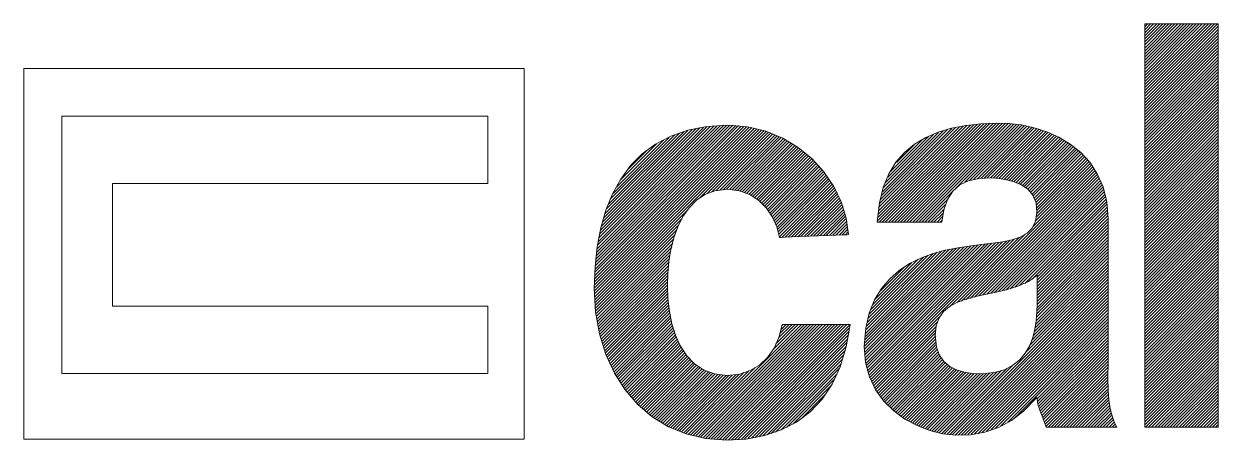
# Model space of a CAD drawing. Header units: millimetres. Extents: x 204 to 313, y 170 to 193.
# Drawn here: x 204 to 259.5, y 174 to 193.4 of the extents above; entities that cross this region are included whole.
import ezdxf

# ---------------------------------------------------------------- set-up
doc = ezdxf.new("R2010")
doc.units = ezdxf.units.MM
doc.linetypes.add('HIDDEN2', pattern=[4.7625, 3.175, -1.5875])
doc.layers.get('0').update_dxf_attribs({"color": 117, "linetype": 'HIDDEN2', "lineweight": 0})
doc.layers.add('1', color=117, linetype='HIDDEN2', lineweight=0)
doc.layers.add('Livello 2', color=7, linetype='Continuous', lineweight=0)

msp = doc.modelspace()

# ---------------------------------------------------------------- linework, layer by layer
at = {"color": 0, "linetype": 'Continuous'}
for p, q in [((203.966, 191.301), (203.966, 174.05)), ((203.966, 191.301), (227.224, 191.301)), ((227.224, 174.05), (227.224, 191.301)), ((205.737, 189.086), (225.542, 189.086)), ((205.737, 177.108), (205.737, 189.086)), ((225.542, 189.086), (225.542, 185.956)), ((225.542, 185.956), (208.085, 185.956)), ((208.085, 185.956), (208.085, 180.238)), ((208.085, 180.238), (225.542, 180.238)), ((225.542, 180.238), (225.542, 177.108)), ((225.542, 177.108), (205.737, 177.108)), ((203.966, 174.05), (227.224, 174.05))]:
    msp.add_line(p, q, dxfattribs=at)
at = {"layer": '1', "color": 0, "linetype": 'Continuous', "lineweight": 0}
for p, q in [((256.087, 193.242), (256.22, 193.375)), ((256.087, 193.1), (256.361, 193.375)), ((256.087, 192.959), (256.503, 193.375)), ((256.087, 192.817), (256.644, 193.375)), ((256.087, 192.676), (256.785, 193.375)), ((256.087, 192.534), (256.927, 193.375)), ((256.087, 192.393), (257.068, 193.375)), ((256.087, 192.252), (257.21, 193.375)), ((256.087, 192.11), (257.351, 193.375)), ((256.087, 191.969), (257.493, 193.375)), ((256.087, 191.827), (257.634, 193.375)), ((256.087, 191.686), (257.775, 193.375)), ((256.087, 191.545), (257.917, 193.375)), ((256.087, 191.403), (258.058, 193.375)), ((256.087, 191.262), (258.2, 193.375)), ((256.087, 191.12), (258.341, 193.375)), ((256.087, 190.979), (258.483, 193.375)), ((256.087, 190.837), (258.624, 193.375)), ((256.087, 190.696), (258.765, 193.375)), ((256.087, 190.555), (258.907, 193.375)), ((256.087, 190.413), (259.048, 193.375)), ((256.087, 190.272), (259.19, 193.375)), ((256.087, 190.13), (259.331, 193.375)), ((256.087, 189.989), (259.472, 193.375)), ((256.087, 189.847), (259.501, 193.262)), ((256.087, 189.706), (259.501, 193.12)), ((256.087, 189.565), (259.501, 192.979)), ((256.087, 189.423), (259.501, 192.837)), ((256.087, 189.282), (259.501, 192.696)), ((256.087, 189.14), (259.501, 192.555)), ((256.087, 188.999), (259.501, 192.413)), ((256.087, 188.858), (259.501, 192.272)), ((256.087, 188.716), (259.501, 192.13)), ((256.087, 188.575), (259.501, 191.989)), ((256.087, 188.433), (259.501, 191.848)), ((256.087, 188.292), (259.501, 191.706)), ((256.087, 188.15), (259.501, 191.565)), ((256.087, 188.009), (259.501, 191.423)), ((256.087, 187.868), (259.501, 191.282)), ((256.087, 187.726), (259.501, 191.14)), ((256.087, 187.585), (259.501, 190.999)), ((256.087, 187.443), (259.501, 190.858)), ((256.087, 187.302), (259.501, 190.716)), ((256.087, 187.16), (259.501, 190.575)), ((256.087, 187.019), (259.501, 190.433)), ((256.087, 186.878), (259.501, 190.292)), ((256.087, 186.736), (259.501, 190.15)), ((256.087, 186.595), (259.501, 190.009)), ((256.087, 186.453), (259.501, 189.868)), ((256.087, 186.312), (259.501, 189.726)), ((256.087, 186.171), (259.501, 189.585)), ((256.087, 186.029), (259.501, 189.443)), ((256.087, 185.888), (259.501, 189.302)), ((256.087, 185.746), (259.501, 189.161)), ((256.087, 185.605), (259.501, 189.019)), ((256.087, 185.463), (259.501, 188.878)), ((230.495, 181.368), (237.695, 188.568)), ((230.498, 181.23), (237.817, 188.549)), ((230.502, 181.092), (237.94, 188.53)), ((230.503, 181.518), (237.572, 188.586)), ((230.505, 180.954), (238.051, 188.499)), ((230.509, 180.816), (238.16, 188.467)), ((230.512, 181.668), (237.449, 188.605)), ((230.512, 180.678), (238.269, 188.434)), ((230.516, 180.54), (238.378, 188.402)), ((230.521, 181.818), (237.327, 188.624)), ((230.529, 181.968), (237.204, 188.643)), ((230.538, 182.118), (237.069, 188.649)), ((230.547, 182.268), (236.934, 188.656)), ((230.555, 182.418), (236.798, 188.661)), ((230.577, 182.581), (236.656, 188.66)), ((230.6, 182.746), (236.511, 188.657)), ((230.624, 182.911), (236.364, 188.652)), ((230.647, 183.076), (236.21, 188.638)), ((230.671, 183.241), (236.048, 188.618)), ((230.694, 183.406), (235.887, 188.598)), ((230.734, 183.587), (235.726, 188.579)), ((230.779, 183.774), (235.564, 188.559)), ((230.825, 183.961), (235.403, 188.539)), ((230.87, 184.147), (235.24, 188.517)), ((230.916, 184.334), (235.043, 188.462)), ((230.985, 184.545), (234.847, 188.407)), ((231.067, 184.768), (234.651, 188.352)), ((231.149, 184.991), (234.454, 188.297)), ((235.397, 185.28), (238.487, 188.37)), ((235.737, 185.478), (238.596, 188.337)), ((235.956, 185.556), (238.701, 188.301)), ((243.648, 184.197), (248.135, 188.685)), ((243.658, 184.349), (247.979, 188.67)), ((243.675, 184.507), (247.821, 188.653)), ((243.694, 184.668), (247.644, 188.617)), ((243.714, 184.829), (247.467, 188.582)), ((243.742, 184.15), (248.292, 188.699)), ((243.743, 185), (247.291, 188.547)), ((243.791, 185.189), (247.114, 188.512)), ((243.839, 185.378), (246.93, 188.47)), ((243.884, 184.15), (248.448, 188.714)), ((243.887, 185.568), (246.716, 188.396)), ((243.935, 185.757), (246.501, 188.323)), ((244.025, 184.15), (248.604, 188.729)), ((244.167, 184.15), (248.76, 188.743)), ((244.308, 184.15), (248.907, 188.749)), ((244.45, 184.15), (249.054, 188.754)), ((244.591, 184.15), (249.2, 188.759)), ((244.732, 184.15), (249.341, 188.759)), ((244.874, 184.15), (249.479, 188.756)), ((245.015, 184.15), (249.618, 188.753)), ((245.157, 184.15), (249.745, 188.739)), ((245.298, 184.15), (249.872, 188.724)), ((245.44, 184.15), (250, 188.71)), ((245.581, 184.15), (250.127, 188.696)), ((247.282, 185.71), (250.254, 188.682)), ((247.727, 186.013), (250.381, 188.667)), ((247.945, 186.09), (250.495, 188.64)), ((248.143, 186.146), (250.61, 188.613)), ((248.311, 186.173), (250.724, 188.586)), ((248.479, 186.199), (250.838, 188.559)), ((248.623, 186.203), (250.952, 188.532)), ((248.768, 186.206), (251.067, 188.505)), ((248.913, 186.209), (251.178, 188.474)), ((249.045, 186.2), (251.28, 188.435)), ((249.178, 186.192), (251.382, 188.396)), ((249.303, 186.175), (251.484, 188.357)), ((249.423, 186.154), (251.587, 188.317)), ((249.544, 186.133), (251.689, 188.278)), ((256.087, 185.322), (259.501, 188.736)), ((256.087, 185.181), (259.501, 188.595)), ((256.087, 185.039), (259.501, 188.453)), ((256.087, 184.898), (259.501, 188.312)), ((231.23, 185.214), (234.236, 188.22)), ((231.365, 185.491), (233.97, 188.096)), ((231.519, 185.786), (233.704, 187.971)), ((231.683, 186.092), (233.392, 187.8)), ((236.163, 185.622), (238.798, 188.257)), ((236.324, 185.641), (238.896, 188.213)), ((236.485, 185.661), (238.994, 188.169)), ((236.644, 185.679), (239.091, 188.126)), ((236.778, 185.671), (239.189, 188.082)), ((236.913, 185.664), (239.286, 188.038)), ((237.037, 185.647), (239.379, 187.989)), ((237.148, 185.616), (239.467, 187.936)), ((237.258, 185.585), (239.555, 187.882)), ((237.368, 185.554), (239.642, 187.828)), ((237.479, 185.523), (239.73, 187.774)), ((237.589, 185.492), (239.817, 187.721)), ((244.009, 185.972), (246.286, 188.25)), ((244.138, 186.243), (246.029, 188.134)), ((244.267, 186.513), (245.723, 187.969)), ((244.542, 186.929), (245.345, 187.733)), ((249.665, 186.112), (251.791, 188.239)), ((249.785, 186.092), (251.893, 188.2)), ((249.896, 186.061), (251.985, 188.15)), ((249.996, 186.02), (252.075, 188.098)), ((250.096, 185.979), (252.165, 188.047)), ((250.197, 185.938), (252.255, 187.996)), ((250.297, 185.896), (252.345, 187.944)), ((250.397, 185.855), (252.435, 187.893)), ((250.487, 185.803), (252.525, 187.842)), ((250.567, 185.742), (252.614, 187.789)), ((250.647, 185.681), (252.691, 187.725)), ((256.087, 184.756), (259.501, 188.171)), ((256.087, 184.615), (259.501, 188.029)), ((256.087, 184.473), (259.501, 187.888)), ((256.087, 184.332), (259.501, 187.746)), ((232.056, 186.605), (232.921, 187.471)), ((237.681, 185.443), (239.905, 187.667)), ((237.769, 185.389), (239.989, 187.609)), ((237.856, 185.335), (240.067, 187.546)), ((237.944, 185.281), (240.146, 187.483)), ((238.031, 185.227), (240.225, 187.42)), ((238.119, 185.173), (240.303, 187.358)), ((238.192, 185.105), (240.382, 187.295)), ((238.261, 185.033), (240.46, 187.232)), ((238.331, 184.961), (240.536, 187.166)), ((250.72, 185.612), (252.768, 187.661)), ((250.784, 185.535), (252.846, 187.597)), ((250.847, 185.457), (252.923, 187.532)), ((250.904, 185.372), (253, 187.468)), ((250.948, 185.274), (253.077, 187.404)), ((250.991, 185.176), (253.154, 187.339)), ((251.028, 185.072), (253.231, 187.275)), ((251.046, 184.949), (253.295, 187.197)), ((256.087, 184.191), (259.501, 187.605)), ((256.087, 184.049), (259.501, 187.463)), ((256.087, 183.908), (259.501, 187.322)), ((256.087, 183.766), (259.501, 187.181)), ((238.4, 184.889), (240.606, 187.095)), ((238.47, 184.817), (240.676, 187.023)), ((238.539, 184.745), (240.746, 186.952)), ((238.597, 184.662), (240.816, 186.88)), ((238.65, 184.574), (240.886, 186.809)), ((238.704, 184.485), (240.955, 186.737)), ((238.757, 184.397), (241.024, 186.664)), ((247.563, 180.475), (253.735, 186.647)), ((250.888, 183.941), (253.672, 186.726)), ((250.994, 184.19), (253.609, 186.804)), ((251.042, 184.379), (253.546, 186.883)), ((251.059, 184.537), (253.483, 186.961)), ((251.064, 184.825), (253.358, 187.119)), ((251.075, 184.695), (253.421, 187.04)), ((256.087, 183.625), (259.501, 187.039)), ((256.087, 183.484), (259.501, 186.898)), ((256.087, 183.342), (259.501, 186.756)), ((256.087, 183.201), (259.501, 186.615)), ((238.81, 184.309), (241.085, 186.584)), ((238.864, 184.221), (241.146, 186.503)), ((238.903, 184.119), (241.207, 186.423)), ((238.939, 184.014), (241.268, 186.343)), ((238.976, 183.909), (241.33, 186.263)), ((239.013, 183.804), (241.391, 186.183)), ((239.049, 183.699), (241.45, 186.1)), ((247.767, 180.538), (253.786, 186.557)), ((247.97, 180.6), (253.832, 186.462)), ((248.174, 180.662), (253.878, 186.366)), ((248.378, 180.725), (253.925, 186.271)), ((248.564, 180.769), (253.971, 186.176)), ((248.744, 180.808), (254.017, 186.081)), ((256.087, 183.059), (259.501, 186.473)), ((256.087, 182.918), (259.501, 186.332)), ((256.087, 182.776), (259.501, 186.191)), ((256.087, 182.635), (259.501, 186.049)), ((239.08, 183.588), (241.502, 186.011)), ((239.103, 183.47), (241.554, 185.922)), ((239.218, 183.444), (241.606, 185.832)), ((239.365, 183.45), (241.658, 185.743)), ((239.513, 183.456), (241.71, 185.654)), ((239.66, 183.462), (241.763, 185.564)), ((245.722, 184.15), (247.163, 185.59)), ((248.924, 180.847), (254.063, 185.986)), ((249.104, 180.885), (254.109, 185.89)), ((249.284, 180.924), (254.147, 185.786)), ((249.464, 180.962), (254.173, 185.671)), ((249.651, 181.008), (254.199, 185.556)), ((256.087, 182.494), (259.501, 185.908)), ((256.087, 182.352), (259.501, 185.766)), ((256.087, 182.211), (259.501, 185.625)), ((239.808, 183.468), (241.809, 185.47)), ((239.955, 183.474), (241.851, 185.37)), ((240.103, 183.48), (241.893, 185.271)), ((240.25, 183.486), (241.936, 185.172)), ((240.398, 183.492), (241.978, 185.072)), ((240.545, 183.498), (242.02, 184.973)), ((245.864, 184.15), (246.916, 185.203)), ((246.005, 184.15), (246.81, 184.955)), ((249.848, 181.063), (254.226, 185.441)), ((250.045, 181.119), (254.252, 185.326)), ((250.271, 181.203), (254.278, 185.211)), ((250.508, 181.299), (254.305, 185.096)), ((250.855, 181.505), (254.331, 184.981)), ((256.087, 182.069), (259.501, 185.484)), ((256.087, 181.928), (259.501, 185.342)), ((256.087, 181.786), (259.501, 185.201)), ((256.087, 181.645), (259.501, 185.059)), ((230.519, 180.402), (234.8, 184.683)), ((240.692, 183.504), (242.06, 184.872)), ((240.84, 183.51), (242.09, 184.761)), ((240.987, 183.516), (242.121, 184.65)), ((241.135, 183.522), (242.151, 184.539)), ((241.282, 183.528), (242.181, 184.428)), ((246.147, 184.15), (246.756, 184.759)), ((246.288, 184.15), (246.709, 184.571)), ((246.429, 184.15), (246.687, 184.407)), ((251.08, 181.589), (254.35, 184.858)), ((251.08, 181.447), (254.359, 184.726)), ((251.08, 181.306), (254.367, 184.593)), ((251.08, 181.164), (254.376, 184.46)), ((256.087, 181.504), (259.501, 184.918)), ((256.087, 181.362), (259.501, 184.776)), ((256.087, 181.221), (259.501, 184.635)), ((256.087, 181.079), (259.501, 184.494)), ((230.527, 180.269), (234.559, 184.301)), ((230.544, 180.144), (234.413, 184.013)), ((241.43, 183.534), (242.212, 184.317)), ((241.577, 183.54), (242.238, 184.201)), ((241.725, 183.546), (242.254, 184.076)), ((241.872, 183.553), (242.27, 183.95)), ((242.019, 183.559), (242.286, 183.825)), ((246.571, 184.15), (246.665, 184.244)), ((251.08, 181.023), (254.381, 184.323)), ((251.08, 180.882), (254.381, 184.182)), ((251.08, 180.74), (254.381, 184.04)), ((251.08, 180.599), (254.381, 183.899)), ((256.087, 180.938), (259.501, 184.352)), ((256.087, 180.796), (259.501, 184.211)), ((256.087, 180.655), (259.501, 184.069)), ((256.087, 180.514), (259.501, 183.928)), ((230.561, 180.019), (234.32, 183.778)), ((230.577, 179.895), (234.238, 183.555)), ((230.594, 179.77), (234.192, 183.368)), ((242.167, 183.565), (242.301, 183.699)), ((242.314, 183.571), (242.317, 183.574)), ((243.313, 176.933), (249.655, 183.274)), ((243.354, 176.832), (249.83, 183.308)), ((243.394, 176.731), (250.034, 183.371)), ((247.012, 180.208), (250.242, 183.437)), ((247.359, 180.413), (250.547, 183.6)), ((251.077, 180.029), (254.381, 183.333)), ((251.079, 180.173), (254.381, 183.475)), ((251.08, 180.457), (254.381, 183.758)), ((251.08, 180.316), (254.381, 183.616)), ((256.087, 180.372), (259.501, 183.786)), ((256.087, 180.231), (259.501, 183.645)), ((256.087, 180.089), (259.501, 183.504)), ((256.087, 179.948), (259.501, 183.362)), ((230.611, 179.645), (234.147, 183.181)), ((230.628, 179.521), (234.101, 182.994)), ((230.645, 179.396), (234.055, 182.807)), ((243.046, 178.362), (247.675, 182.992)), ((243.048, 178.506), (247.508, 182.966)), ((243.049, 178.224), (247.843, 183.018)), ((243.052, 178.086), (248.01, 183.044)), ((243.058, 178.657), (247.341, 182.94)), ((243.064, 177.956), (248.177, 183.069)), ((243.067, 178.808), (247.173, 182.914)), ((243.081, 178.963), (247.006, 182.888)), ((243.085, 177.836), (248.34, 183.091)), ((243.106, 177.716), (248.501, 183.111)), ((243.115, 179.138), (246.827, 182.85)), ((243.127, 177.595), (248.663, 183.131)), ((243.148, 179.313), (246.635, 182.8)), ((243.149, 177.475), (248.824, 183.151)), ((243.17, 177.355), (248.985, 183.171)), ((243.182, 179.488), (246.443, 182.75)), ((243.192, 177.236), (249.147, 183.191)), ((243.232, 177.135), (249.308, 183.211)), ((243.273, 177.034), (249.48, 183.241)), ((251.006, 179.393), (254.381, 182.768)), ((251.037, 179.565), (254.381, 182.909)), ((251.059, 179.729), (254.381, 183.05)), ((251.069, 179.88), (254.381, 183.192)), ((256.087, 179.807), (259.501, 183.221)), ((256.087, 179.665), (259.501, 183.079)), ((256.087, 179.524), (259.501, 182.938)), ((256.087, 179.382), (259.501, 182.797)), ((230.666, 179.276), (234.01, 182.62)), ((230.694, 179.163), (233.986, 182.455)), ((230.723, 179.05), (233.971, 182.298)), ((243.215, 179.663), (246.251, 182.699)), ((243.259, 179.849), (246.023, 182.612)), ((243.351, 180.082), (245.794, 182.525)), ((243.443, 180.315), (245.552, 182.424)), ((243.534, 180.548), (245.248, 182.261)), ((250.83, 178.651), (254.381, 182.202)), ((250.906, 178.869), (254.381, 182.343)), ((250.944, 179.048), (254.381, 182.485)), ((250.975, 179.22), (254.381, 182.626)), ((256.087, 179.241), (259.501, 182.655)), ((256.087, 179.099), (259.501, 182.514)), ((256.087, 178.958), (259.501, 182.372)), ((256.087, 178.817), (259.501, 182.231)), ((230.752, 178.938), (233.956, 182.142)), ((230.78, 178.825), (233.941, 181.986)), ((230.809, 178.712), (233.926, 181.829)), ((230.838, 178.599), (233.911, 181.673)), ((243.78, 180.935), (244.902, 182.057)), ((246.882, 174.279), (254.381, 181.778)), ((247.009, 174.265), (254.381, 181.636)), ((250.548, 178.086), (254.381, 181.919)), ((250.726, 178.406), (254.381, 182.061)), ((256.087, 178.675), (259.501, 182.089)), ((256.087, 178.534), (259.501, 181.948)), ((256.087, 178.392), (259.501, 181.807)), ((256.087, 178.251), (259.501, 181.665)), ((230.867, 178.487), (233.896, 181.517)), ((230.897, 178.375), (233.897, 181.376)), ((230.936, 178.273), (233.901, 181.239)), ((230.976, 178.172), (233.905, 181.101)), ((247.136, 174.25), (254.381, 181.495)), ((247.27, 174.243), (254.381, 181.353)), ((247.405, 174.237), (254.381, 181.212)), ((247.556, 174.246), (254.381, 181.071)), ((256.087, 178.109), (259.501, 181.524)), ((256.087, 177.968), (259.501, 181.382)), ((256.087, 177.827), (259.501, 181.241)), ((256.087, 177.685), (259.501, 181.099)), ((231.015, 178.07), (233.909, 180.964)), ((231.055, 177.968), (233.913, 180.826)), ((231.095, 177.866), (233.917, 180.689)), ((231.134, 177.764), (233.921, 180.551)), ((247.71, 174.259), (254.381, 180.929)), ((247.865, 174.272), (254.381, 180.788)), ((248.019, 174.285), (254.381, 180.646)), ((248.173, 174.297), (254.381, 180.505)), ((256.087, 177.544), (259.501, 180.958)), ((256.087, 177.402), (259.501, 180.817)), ((256.087, 177.261), (259.501, 180.675)), ((256.087, 177.12), (259.501, 180.534)), ((231.174, 177.663), (233.931, 180.419)), ((231.213, 177.561), (233.951, 180.298)), ((231.26, 177.466), (233.971, 180.177)), ((231.31, 177.375), (233.992, 180.056)), ((231.36, 177.283), (234.012, 179.935)), ((248.328, 174.31), (254.381, 180.363)), ((248.523, 174.364), (254.381, 180.222)), ((248.725, 174.425), (254.381, 180.081)), ((248.928, 174.486), (254.381, 179.939)), ((256.087, 176.978), (259.501, 180.392)), ((256.087, 176.837), (259.501, 180.251)), ((256.087, 176.695), (259.501, 180.11)), ((256.087, 176.554), (259.501, 179.968)), ((231.41, 177.191), (234.032, 179.814)), ((231.46, 177.1), (234.053, 179.693)), ((231.51, 177.008), (234.073, 179.572)), ((231.559, 176.917), (234.095, 179.452)), ((234.963, 174.239), (240.12, 179.397)), ((235.08, 174.215), (240.262, 179.397)), ((235.197, 174.191), (240.403, 179.397)), ((235.315, 174.167), (240.545, 179.397)), ((235.432, 174.142), (240.686, 179.397)), ((235.549, 174.118), (240.827, 179.397)), ((235.666, 174.094), (240.969, 179.397)), ((235.784, 174.07), (241.11, 179.397)), ((235.913, 174.058), (241.252, 179.397)), ((236.047, 174.05), (241.393, 179.397)), ((236.181, 174.043), (241.535, 179.397)), ((236.314, 174.035), (241.676, 179.397)), ((236.448, 174.027), (241.817, 179.397)), ((236.581, 174.019), (241.959, 179.397)), ((236.715, 174.012), (242.1, 179.397)), ((236.866, 174.021), (242.242, 179.397)), ((237.016, 174.029), (242.383, 179.397)), ((238.789, 178.207), (239.979, 179.397)), ((238.931, 178.49), (239.837, 179.397)), ((239.064, 178.764), (239.696, 179.397)), ((239.125, 178.967), (239.555, 179.397)), ((239.178, 179.161), (239.413, 179.397)), ((239.214, 179.339), (239.272, 179.397)), ((243.434, 176.63), (246.644, 179.839)), ((243.478, 176.532), (246.456, 179.509)), ((249.131, 174.548), (254.381, 179.798)), ((249.397, 174.673), (254.381, 179.656)), ((249.715, 174.85), (254.381, 179.515)), ((256.087, 176.412), (259.501, 179.827)), ((256.087, 176.271), (259.501, 179.685)), ((256.087, 176.13), (259.501, 179.544)), ((256.087, 175.988), (259.501, 179.402)), ((231.609, 176.825), (234.132, 179.348)), ((231.661, 176.735), (234.169, 179.244)), ((231.721, 176.654), (234.206, 179.14)), ((231.781, 176.572), (234.244, 179.035)), ((231.84, 176.491), (234.281, 178.931)), ((231.9, 176.409), (234.318, 178.827)), ((237.166, 174.038), (242.366, 179.238)), ((237.316, 174.047), (242.342, 179.073)), ((237.466, 174.056), (242.319, 178.908)), ((243.534, 176.446), (246.401, 179.313)), ((243.59, 176.361), (246.367, 179.138)), ((243.645, 176.275), (246.366, 178.995)), ((243.701, 176.189), (246.372, 178.86)), ((250.037, 175.03), (254.381, 179.374)), ((251.08, 175.931), (254.381, 179.232)), ((251.099, 175.809), (254.381, 179.091)), ((251.135, 175.703), (254.381, 178.949)), ((256.087, 175.847), (259.501, 179.261)), ((256.087, 175.705), (259.501, 179.12)), ((256.087, 175.564), (259.501, 178.978)), ((256.087, 175.422), (259.501, 178.837)), ((231.96, 176.328), (234.356, 178.723)), ((232.02, 176.246), (234.393, 178.619)), ((232.08, 176.165), (234.434, 178.519)), ((232.14, 176.083), (234.485, 178.428)), ((232.206, 176.008), (234.537, 178.338)), ((237.632, 174.08), (242.28, 178.728)), ((237.802, 174.108), (242.24, 178.547)), ((237.972, 174.137), (242.2, 178.365)), ((243.757, 176.104), (246.378, 178.725)), ((243.813, 176.018), (246.385, 178.59)), ((243.871, 175.935), (246.391, 178.455)), ((243.94, 175.862), (246.409, 178.331)), ((251.171, 175.598), (254.381, 178.808)), ((251.206, 175.492), (254.381, 178.666)), ((251.242, 175.386), (254.381, 178.525)), ((251.277, 175.28), (254.381, 178.384)), ((256.087, 175.281), (259.501, 178.695)), ((256.087, 175.14), (259.501, 178.554)), ((256.087, 174.998), (259.501, 178.412)), ((256.087, 174.857), (259.501, 178.271)), ((232.276, 175.936), (234.588, 178.248)), ((232.346, 175.865), (234.639, 178.158)), ((232.416, 175.793), (234.699, 178.077)), ((232.485, 175.722), (234.761, 177.997)), ((232.555, 175.65), (234.823, 177.918)), ((232.625, 175.579), (234.885, 177.838)), ((232.695, 175.507), (234.951, 177.763)), ((238.141, 174.165), (242.16, 178.184)), ((238.325, 174.207), (242.113, 177.995)), ((238.525, 174.265), (242.04, 177.781)), ((244.009, 175.79), (246.442, 178.223)), ((244.077, 175.717), (246.476, 178.115)), ((244.146, 175.644), (246.519, 178.017)), ((244.215, 175.572), (246.569, 177.926)), ((244.284, 175.499), (246.618, 177.834)), ((244.354, 175.427), (246.687, 177.761)), ((251.313, 175.174), (254.381, 178.242)), ((251.349, 175.069), (254.381, 178.101)), ((251.384, 174.963), (254.381, 177.959)), ((251.42, 174.857), (254.381, 177.818)), ((256.087, 174.715), (259.501, 178.13)), ((256.127, 174.614), (259.501, 177.988)), ((256.268, 174.614), (259.501, 177.847)), ((232.767, 175.437), (235.025, 177.695)), ((232.847, 175.376), (235.099, 177.628)), ((232.927, 175.315), (235.173, 177.56)), ((233.007, 175.254), (235.247, 177.493)), ((233.088, 175.192), (235.333, 177.438)), ((233.168, 175.131), (235.421, 177.384)), ((233.248, 175.07), (235.508, 177.33)), ((233.328, 175.009), (235.596, 177.277)), ((233.409, 174.948), (235.693, 177.233)), ((233.498, 174.896), (235.797, 177.195)), ((233.589, 174.846), (235.901, 177.157)), ((234.755, 174.314), (237.671, 177.23)), ((234.858, 174.276), (237.97, 177.388)), ((238.724, 174.324), (241.967, 177.567)), ((238.924, 174.382), (241.894, 177.352)), ((244.434, 175.367), (246.758, 177.691)), ((244.515, 175.306), (246.83, 177.621)), ((244.595, 175.245), (246.901, 177.551)), ((244.676, 175.184), (246.972, 177.481)), ((244.756, 175.123), (247.057, 177.424)), ((244.837, 175.062), (247.154, 177.379)), ((244.918, 175.002), (247.251, 177.335)), ((245.01, 174.952), (247.348, 177.29)), ((245.101, 174.903), (247.445, 177.246)), ((245.193, 174.853), (247.551, 177.211)), ((245.285, 174.803), (247.67, 177.189)), ((245.377, 174.753), (247.789, 177.166)), ((246.299, 174.403), (249.055, 177.159)), ((246.415, 174.377), (249.238, 177.201)), ((246.53, 174.352), (249.422, 177.243)), ((246.646, 174.326), (249.67, 177.35)), ((246.762, 174.3), (249.958, 177.497)), ((251.456, 174.751), (254.38, 177.676)), ((251.491, 174.646), (254.375, 177.53)), ((251.6, 174.612), (254.372, 177.385)), ((251.741, 174.612), (254.37, 177.241)), ((256.41, 174.614), (259.501, 177.705)), ((256.551, 174.614), (259.501, 177.564)), ((256.692, 174.614), (259.501, 177.423)), ((256.834, 174.614), (259.501, 177.281)), ((233.681, 174.795), (236.005, 177.119)), ((233.772, 174.745), (236.117, 177.09)), ((233.863, 174.695), (236.239, 177.071)), ((233.954, 174.645), (236.362, 177.053)), ((234.046, 174.595), (236.485, 177.034)), ((234.137, 174.545), (236.617, 177.024)), ((234.238, 174.504), (236.759, 177.026)), ((234.341, 174.466), (236.902, 177.027)), ((234.445, 174.428), (237.066, 177.049)), ((234.548, 174.39), (237.231, 177.073)), ((234.652, 174.352), (237.451, 177.152)), ((239.177, 174.493), (241.783, 177.1)), ((239.429, 174.604), (241.65, 176.825)), ((245.468, 174.704), (247.908, 177.144)), ((245.564, 174.658), (248.027, 177.121)), ((245.667, 174.62), (248.157, 177.11)), ((245.77, 174.581), (248.291, 177.102)), ((245.873, 174.543), (248.428, 177.097)), ((245.976, 174.504), (248.571, 177.099)), ((246.079, 174.466), (248.724, 177.111)), ((246.183, 174.429), (248.877, 177.122)), ((251.882, 174.612), (254.367, 177.097)), ((252.024, 174.612), (254.365, 176.954)), ((252.165, 174.612), (254.368, 176.815)), ((252.307, 174.612), (254.37, 176.676)), ((256.975, 174.614), (259.501, 177.14)), ((257.117, 174.614), (259.501, 176.998)), ((257.258, 174.614), (259.501, 176.857)), ((257.4, 174.614), (259.501, 176.715)), ((239.736, 174.77), (241.497, 176.531)), ((240.106, 174.998), (241.219, 176.112)), ((252.448, 174.612), (254.372, 176.536)), ((252.59, 174.612), (254.382, 176.405)), ((252.731, 174.612), (254.393, 176.275)), ((252.872, 174.612), (254.404, 176.144)), ((257.541, 174.614), (259.501, 176.574)), ((257.682, 174.614), (259.501, 176.433)), ((257.824, 174.614), (259.501, 176.291)), ((257.965, 174.614), (259.501, 176.15)), ((253.014, 174.612), (254.415, 176.013)), ((253.155, 174.612), (254.426, 175.883)), ((253.297, 174.612), (254.439, 175.755)), ((253.438, 174.612), (254.463, 175.638)), ((253.579, 174.612), (254.487, 175.52)), ((258.107, 174.614), (259.501, 176.008)), ((258.248, 174.614), (259.501, 175.867)), ((258.39, 174.614), (259.501, 175.725)), ((258.531, 174.614), (259.501, 175.584)), ((253.721, 174.612), (254.512, 175.403)), ((253.862, 174.612), (254.536, 175.286)), ((254.004, 174.612), (254.565, 175.174)), ((254.145, 174.612), (254.603, 175.07)), ((254.287, 174.612), (254.641, 174.967)), ((258.672, 174.614), (259.501, 175.443)), ((258.814, 174.614), (259.501, 175.301)), ((258.955, 174.614), (259.501, 175.16)), ((259.097, 174.614), (259.501, 175.018)), ((254.428, 174.612), (254.679, 174.864)), ((254.569, 174.612), (254.718, 174.761)), ((254.711, 174.612), (254.764, 174.666)), ((259.238, 174.614), (259.501, 174.877)), ((259.379, 174.614), (259.501, 174.736))]:
    msp.add_line(p, q, dxfattribs=at)
at = {"layer": 'Livello 2', "linetype": 'Continuous', "lineweight": 0}
for p, q in [((259.501, 193.375), (256.087, 193.375)), ((256.087, 193.375), (256.087, 174.614)), ((259.501, 174.614), (259.501, 193.375)), ((256.087, 174.614), (259.501, 174.614))]:
    msp.add_line(p, q, dxfattribs=at)
for points in [[(242.318, 183.571), (242.211, 184.344), (241.978, 185.097), (241.628, 185.817), (241.171, 186.487), (240.617, 187.093), (239.976, 187.622), (239.256, 188.057), (238.469, 188.386), (237.623, 188.592), (236.706, 188.662), (235.73, 188.598), (234.847, 188.426), (234.052, 188.152), (233.345, 187.783), (232.723, 187.323), (232.182, 186.779), (231.722, 186.157), (231.338, 185.462), (231.029, 184.702), (230.793, 183.881), (230.626, 183.007), (230.527, 182.084), (230.492, 181.071), (230.554, 179.978), (230.734, 178.952), (231.027, 178.001), (231.425, 177.133), (231.922, 176.354), (232.512, 175.674), (233.187, 175.099), (233.942, 174.637), (234.768, 174.297), (235.661, 174.086), (236.637, 174.011), (237.549, 174.063), (238.399, 174.22), (239.182, 174.483), (239.894, 174.853), (240.529, 175.331), (241.083, 175.918), (241.551, 176.615), (241.927, 177.424), (242.207, 178.345), (242.387, 179.397), (242.314, 179.397), (242.114, 179.397), (241.814, 179.397), (241.443, 179.397), (241.03, 179.397), (240.601, 179.397), (240.186, 179.397), (239.813, 179.397), (239.509, 179.397), (239.303, 179.397), (239.224, 179.397), (239.081, 178.809), (238.851, 178.294), (238.544, 177.857), (238.17, 177.504), (237.738, 177.243), (237.259, 177.079), (236.648, 177.02), (236.074, 177.095), (235.577, 177.282), (235.152, 177.568), (234.796, 177.938), (234.505, 178.379), (234.275, 178.878), (234.102, 179.42), (233.983, 179.993), (233.913, 180.582), (233.889, 181.205), (233.907, 181.76), (233.961, 182.324), (234.055, 182.883), (234.193, 183.426), (234.377, 183.938), (234.61, 184.408), (234.896, 184.823), (235.238, 185.17), (235.639, 185.437), (236.102, 185.611), (236.683, 185.68), (237.234, 185.615), (237.723, 185.433), (238.147, 185.154), (238.501, 184.798), (238.782, 184.384), (238.984, 183.933), (239.108, 183.439), (239.182, 183.443), (239.386, 183.451), (239.69, 183.463), (240.067, 183.479), (240.487, 183.496), (240.922, 183.514), (241.343, 183.531), (241.722, 183.546), (242.03, 183.559), (242.238, 183.567), (242.318, 183.571), (242.318, 183.571)], [(246.652, 184.15), (246.741, 184.729), (246.91, 185.209), (247.159, 185.593), (247.485, 185.882), (247.888, 186.079), (248.366, 186.188), (248.982, 186.206), (249.313, 186.179), (249.668, 186.123), (250.024, 186.028), (250.361, 185.883), (250.657, 185.679), (250.889, 185.406), (251.037, 185.054), (251.077, 184.607), (251.01, 184.197), (250.852, 183.879), (250.614, 183.637), (250.301, 183.459), (249.924, 183.331), (249.489, 183.238), (249.006, 183.168), (248.482, 183.106), (247.925, 183.039), (247.299, 182.945), (246.752, 182.837), (246.204, 182.684), (245.669, 182.481), (245.154, 182.222), (244.672, 181.903), (244.233, 181.518), (243.847, 181.062), (243.525, 180.53), (243.276, 179.917), (243.112, 179.218), (243.043, 178.369), (243.101, 177.628), (243.284, 176.957), (243.575, 176.356), (243.958, 175.827), (244.418, 175.371), (244.936, 174.99), (245.499, 174.685), (246.088, 174.457), (246.689, 174.308), (247.299, 174.239), (247.987, 174.259), (248.65, 174.38), (249.285, 174.602), (249.887, 174.928), (250.455, 175.358), (251.072, 176.001), (251.124, 175.686), (251.229, 175.362), (251.353, 175.041), (251.502, 174.612), (251.579, 174.612), (251.788, 174.612), (252.101, 174.612), (252.487, 174.612), (252.918, 174.612), (253.365, 174.612), (253.797, 174.612), (254.185, 174.612), (254.5, 174.612), (254.712, 174.612), (254.792, 174.612), (254.674, 174.86), (254.571, 175.143), (254.487, 175.474), (254.423, 175.868), (254.381, 176.339), (254.365, 176.902), (254.381, 177.676), (254.381, 177.75), (254.381, 177.96), (254.381, 178.285), (254.381, 178.708), (254.381, 179.208), (254.381, 179.767), (254.381, 180.365), (254.381, 180.982), (254.381, 181.6), (254.381, 182.199), (254.381, 182.76), (254.381, 183.264), (254.381, 183.691), (254.381, 184.022), (254.381, 184.238), (254.381, 184.319), (254.321, 185.099), (254.15, 185.793), (253.882, 186.406), (253.528, 186.941), (253.103, 187.4), (252.62, 187.786), (252.09, 188.104), (251.529, 188.355), (250.948, 188.543), (250.36, 188.671), (249.78, 188.743), (249.196, 188.76), (248.466, 188.725), (247.767, 188.646), (247.104, 188.517), (246.483, 188.333), (245.909, 188.088), (245.387, 187.778), (244.923, 187.396), (244.521, 186.938), (244.188, 186.397), (243.928, 185.769), (243.747, 185.048), (243.645, 184.15), (243.714, 184.15), (243.903, 184.15), (244.187, 184.15), (244.538, 184.15), (244.93, 184.15), (245.336, 184.15), (245.73, 184.15), (246.085, 184.15), (246.374, 184.15), (246.572, 184.15), (246.652, 184.15), (246.652, 184.15)], [(251.08, 180.268), (251.077, 180.034), (251.062, 179.751), (251.028, 179.432), (250.965, 179.09), (250.867, 178.738), (250.726, 178.389), (250.533, 178.057), (250.28, 177.754), (249.959, 177.493), (249.564, 177.288), (249.084, 177.152), (248.454, 177.097), (248.066, 177.115), (247.69, 177.172), (247.337, 177.277), (247.02, 177.438), (246.751, 177.663), (246.541, 177.961), (246.403, 178.34), (246.348, 178.856), (246.395, 179.321), (246.529, 179.695), (246.736, 179.991), (247.003, 180.221), (247.316, 180.397), (247.663, 180.534), (248.03, 180.642), (248.432, 180.741), (249.039, 180.866), (249.637, 181.001), (250.195, 181.167), (250.685, 181.384), (251.08, 181.679), (251.08, 181.621), (251.08, 181.466), (251.08, 181.247), (251.08, 180.994), (251.08, 180.739), (251.08, 180.512), (251.08, 180.345), (251.08, 180.268), (251.08, 180.268)]]:
    msp.add_lwpolyline(points, dxfattribs=at)

doc.saveas('drawing.dxf')
